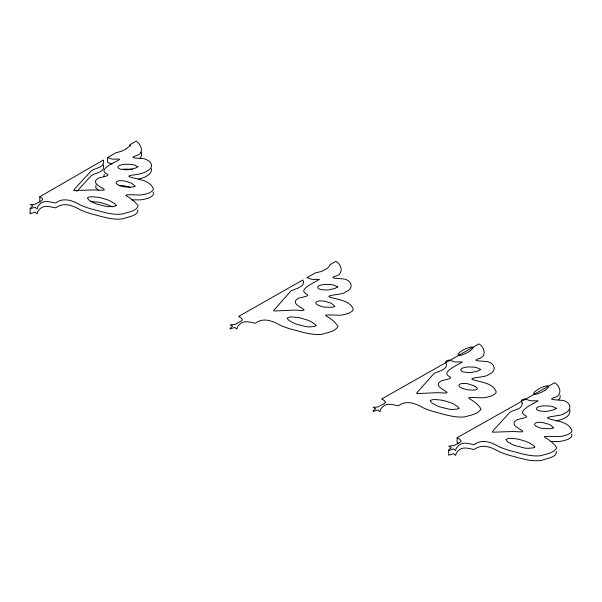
<?xml version="1.0" encoding="UTF-8"?>
<svg xmlns="http://www.w3.org/2000/svg" width="602" height="602" viewBox="0 0 602 602"><rect width="100%" height="100%" fill="white"/><g stroke="black" fill="none" stroke-linecap="round" stroke-linejoin="round"><path stroke-width="0.9" d="M112.138 164.022L107.577 162.442L107.577 157.589L112.138 159.161L119.58 159.078L118.857 160.027L109.519 164.88A53.262 30.747 0 0 0 107.615 166.325C95.327 175.016 119.873 173.685 99.353 177.74A12.981 7.495 0 0 0 97.629 178.726C87.629 185.371 117.24 191.556 96.937 189.961A77.048 44.488 0 0 0 92.136 189.969L73.73 190.571L75.22 188.321L90.255 171.901A8.428 4.869 0 0 0 90.729 171.307C94.537 167.649 105.004 168.154 103.521 160.621A7.954 4.59 0 0 0 103.205 160.109L39.807 196.719A17.33 10.008 0 0 1 41.869 198.156L42.682 199.345A2.002 1.159 0 0 1 42.629 199.661L41.004 201.03A32.297 18.647 0 0 1 39.724 201.768L34.811 204.296L30.393 204.537L32.907 205.997L31.387 207.156A8.684 5.019 0 0 0 30.619 207.788L30.235 208.751L34.939 207.238L37.158 208.924L37.354 207.833A12.552 7.247 0 0 1 38.182 206.05C43.246 198.999 49.221 202.039 55.67 203.002C63.872 196.824 73.06 200.82 80.924 205.282A84.543 48.815 0 0 0 90.94 208.886C101.452 211.392 112.288 215.689 123.244 213.876C128.045 211.866 136.744 211.385 138.159 205.628C128.497 193.603 115.614 194.491 140.07 195.018A25.013 14.44 0 0 0 144.435 194.386L149.477 192.896L152.584 190.796A7.916 4.575 0 0 0 153.382 188.915C150.026 179.968 138.061 179.554 130.122 176.996C126.044 175.799 132.455 175.031 133.734 174.934C138.114 174.347 142.621 173.609 146.497 171.344C157.536 166.137 148.122 157.558 139.656 158.416C136.165 157.95 128.376 158.243 136.406 155.519C144.563 153.638 141.538 144.51 136.157 141.086L130.16 144.548L130.047 145.097A15.283 8.819 0 0 1 126.285 148.649M137.888 209.827C138.212 216.171 127.775 216.652 123.244 218.729C112.288 220.543 101.452 216.253 90.94 213.74A84.543 48.815 0 0 1 80.924 210.143C73.06 205.673 63.872 201.685 55.67 207.856C49.221 206.892 43.246 203.852 38.182 210.911A12.552 7.247 0 0 0 37.354 212.687L37.158 213.778L34.939 212.092L30.943 213.627L30.13 213.529L30.416 212.86M556.406 451.455C556.73 457.798 546.292 458.288 541.762 460.357C530.813 462.178 519.97 457.881 509.458 455.368A84.543 48.815 0 0 1 499.442 451.771C491.578 447.309 482.39 443.313 474.188 449.483C467.739 448.528 461.764 445.48 456.707 452.538A12.552 7.247 0 0 0 455.88 454.322L455.676 455.405L453.457 453.72L448.753 455.24L448.618 450.176L449.137 449.416A8.684 5.019 0 0 1 449.905 448.783C455.594 446.097 441.326 447.166 454.676 445.247M104.402 174.362L103.875 175.746L104.154 176.679M96.011 185.077L95.703 187.463L98.412 190.435M76.808 191.428L90.255 176.755A8.428 4.869 0 0 0 90.729 176.16C94.537 172.503 105.004 173.015 103.521 165.475A7.954 4.59 0 0 0 103.251 165.023M140.04 158.273L141.794 155.188L141.101 152.253M558.558 399.901L560.048 397.99L560.191 395.461M384.181 403.573L385.438 402.437A2.002 1.159 0 0 0 385.491 402.121L384.031 400.428A19.076 11.017 0 0 0 381.683 398.983L478.966 343.862C485.423 347.73 486.687 357.392 477.973 358.83C471.358 361.17 482.21 360.891 484.196 361.403C493.843 360.974 498.78 370.809 488.282 374.67C487.447 377.364 464.91 377.62 473.932 380.05C481.585 382.405 493.061 383.068 496.191 391.691A7.916 4.575 0 0 1 495.393 393.573L492.286 395.672L487.244 397.162A25.013 14.44 0 0 1 482.872 397.794C456.572 397.079 473.556 396.823 481.066 409.029C477.958 414.342 470.132 415.222 464.593 416.923C454.089 417.931 443.809 414.161 433.749 411.663A84.543 48.815 0 0 1 423.733 408.058C415.862 403.596 406.681 399.6 398.479 405.778C392.022 404.815 386.055 401.767 380.991 408.826A12.552 7.247 0 0 0 380.163 410.609L379.967 411.693L377.747 410.007L373.044 411.527L373.421 410.564A8.684 5.019 0 0 1 374.196 409.932L375.708 408.766L373.202 407.313L377.62 407.065L379.215 406.267M126.443 148.739L123.553 150.342A30.988 17.887 0 0 1 120.814 151.493L116.043 152.697L107.577 157.589M544.961 390.374L542.003 392.007A31.146 17.985 0 0 1 539.535 393.046C536.096 395.002 530.528 394.784 536.073 390.698A23.132 13.357 0 0 1 538.248 389.223L539.505 388.531A30.777 17.767 0 0 1 542.786 387.063C543.982 386.544 550.025 384.166 548.166 387.402A18.414 10.633 0 0 1 544.953 390.367M458.491 443.305A19.317 11.152 0 0 0 457.671 442.839L457.129 442.553L457.129 437.699L554.675 382.721C561.139 386.589 562.396 396.251 553.689 397.681C547.067 400.029 557.919 399.751 559.905 400.255C569.552 399.833 574.496 409.661 563.999 413.521C563.156 416.215 540.619 416.471 549.641 418.902C557.302 421.257 568.77 421.919 571.9 430.543A7.916 4.575 0 0 1 571.102 432.424L567.995 434.524L562.953 436.021A25.013 14.44 0 0 1 558.588 436.646C532.281 435.931 549.265 435.682 556.775 447.88C553.667 453.201 545.841 454.081 540.303 455.774C529.798 456.783 519.518 453.013 509.458 450.514A84.543 48.815 0 0 1 499.442 446.917C491.578 442.447 482.39 438.459 474.188 444.63C467.739 443.666 461.764 440.626 456.707 447.685A12.552 7.247 0 0 0 455.88 449.461L455.676 450.552L453.457 448.866L449.792 450.334L448.618 450.176M379.99 405.876L382.533 404.544A28.693 16.57 0 0 0 384.189 403.581M455.18 444.991L458.25 443.396A32.297 18.647 0 0 0 459.529 442.658L461.147 441.289A2.002 1.159 0 0 0 461.2 440.98L459.747 439.287A19.317 11.152 0 0 0 457.671 437.978L457.129 437.699M138.475 179.035C143.66 177.891 152.028 175.257 151.538 168.695M555.766 420.896C561.305 419.933 571.539 416.915 569.748 409.638M118.895 185.755L121.822 185.589A13.297 7.675 0 0 1 124.253 185.762L130.303 187.508M90.503 201.7L97.163 202.024A30.401 17.548 0 0 1 100.918 202.671L107.735 204.755A34.931 20.167 0 0 1 111.37 206.441L112.138 206.862M131.958 199.849L140.07 199.879A25.013 14.44 0 0 0 144.435 199.247L149.477 197.757L152.584 195.658A7.916 4.575 0 0 0 153.382 193.769L153.119 192.407M550.484 441.477L558.588 441.507A25.013 14.44 0 0 0 562.953 440.875L567.995 439.385L571.102 437.285A7.916 4.575 0 0 0 571.9 435.404L571.637 434.034M475.437 386.68C482.036 390.946 470.117 390.134 467.566 389.727A13.372 7.721 0 0 1 465.007 389.185L463.721 388.772A16.57 9.564 0 0 1 461.877 388.019C455.609 385.664 460.372 382.782 464.631 383.504A13.252 7.645 0 0 1 467.882 383.798L473.112 385.423A20.092 11.596 0 0 1 475.437 386.68M130.16 144.548L130.16 146.173M39.807 196.719L39.807 201.572A17.33 10.008 0 0 1 40.379 201.933M30.1 208.548L30.1 213.401M132.56 169.471A20.092 11.596 0 0 0 130.98 169.215L124.223 169.117A13.297 7.675 0 0 0 122.635 169.388M303.521 281.969L303.084 284.377L301.301 286.259L297.967 288.147L291.127 290.736L273.511 310.632L274.911 311.001L292.918 310.158A75.95 43.848 0 0 1 296.733 310.173C317.043 311.798 287.425 305.545 297.426 298.938A12.981 7.495 0 0 1 299.149 297.952C319.67 293.889 295.123 295.228 307.411 286.537A53.262 30.747 0 0 1 309.308 285.092L319.444 279.403L311.934 279.373L306.922 277.657L315.418 272.872L320.911 271.592A31.161 17.992 0 0 0 323.297 270.576L326.231 268.951A17.097 9.865 0 0 0 329.678 265.655L329.941 264.684L335.954 261.298C342.41 265.166 343.674 274.828 334.96 276.258C328.346 278.606 339.197 278.327 341.183 278.831C350.831 278.41 355.774 288.245 345.277 292.098C344.434 294.799 321.897 295.048 330.919 297.478C338.572 299.834 350.048 300.496 353.178 309.127A7.916 4.575 0 0 1 352.381 311.008L349.273 313.108L344.231 314.598A25.013 14.44 0 0 1 339.867 315.23C313.559 314.507 330.543 314.259 338.053 326.465C334.945 331.777 327.119 332.658 321.581 334.351C311.076 335.359 300.797 331.589 290.736 329.091A84.543 48.815 0 0 1 280.72 325.494C272.856 321.024 263.668 317.036 255.466 323.206C249.017 322.243 243.042 319.203 237.978 326.261A12.552 7.247 0 0 0 237.15 328.037L236.955 329.128L234.735 327.443L230.032 328.963L230.415 327.992A8.684 5.019 0 0 1 231.183 327.36L232.703 326.201L230.19 324.749L234.607 324.501L239.521 321.972A28.693 16.57 0 0 0 241.176 321.009L242.425 319.873A2.002 1.159 0 0 0 242.478 319.557L241.026 317.864A19.076 11.017 0 0 0 238.67 316.411L302.783 279.99L303.521 281.969M446.533 364.534L446.097 366.942L444.314 368.823L440.98 370.712L434.14 373.308L416.524 393.196L417.923 393.565L435.931 392.73A75.95 43.848 0 0 1 439.746 392.737C460.048 394.325 430.438 388.147 440.438 381.502A12.981 7.495 0 0 1 442.161 380.517C462.682 376.461 438.136 377.793 450.424 369.101A53.262 30.747 0 0 1 452.32 367.656L462.456 361.975L454.946 361.937L448.987 360.064L446.925 360.568L445.706 361.636A2.19 1.264 0 0 0 445.668 362.314L446.533 364.534M522.243 403.385C522.054 410.218 512.919 409.247 509.247 412.934A8.428 4.869 0 0 1 508.773 413.529L493.738 429.956L492.248 432.198L510.662 431.596A77.048 44.488 0 0 1 515.455 431.589C535.757 433.184 506.147 426.999 516.147 420.362A12.981 7.495 0 0 1 517.87 419.368C538.391 415.312 513.845 416.644 526.133 407.96A53.262 30.747 0 0 1 528.037 406.508L538.165 400.827L530.655 400.789L524.696 398.923L522.634 399.427L521.422 400.488A2.19 1.264 0 0 0 521.377 401.173L522.243 403.385M135.006 186.199L132.425 187.079L124.757 186.951A13.372 7.721 0 0 1 122.198 186.409L120.912 186.003A16.57 9.564 0 0 1 119.076 185.243C112.807 182.888 117.563 180.006 121.822 180.735A13.297 7.675 0 0 1 124.253 180.909L130.303 182.647A20.092 11.596 0 0 1 132.628 183.903L135.006 186.199M334.802 306.41L332.221 307.283L324.553 307.155A13.372 7.721 0 0 1 321.995 306.621L320.708 306.207A16.57 9.564 0 0 1 318.872 305.447C312.596 303.099 317.359 300.21 321.618 300.94A13.252 7.645 0 0 1 324.869 301.233L330.099 302.859A20.092 11.596 0 0 1 332.424 304.115L334.802 306.41M553.524 427.834L550.943 428.707L543.282 428.579A13.372 7.721 0 0 1 540.716 428.045L539.43 427.631A16.57 9.564 0 0 1 537.594 426.871C531.325 424.515 536.081 421.633 540.34 422.363A13.297 7.675 0 0 1 542.778 422.536L548.828 424.275A20.092 11.596 0 0 1 551.154 425.531L553.524 427.834M472.969 347.422L472.45 348.55A18.414 10.633 0 0 1 469.236 351.515L466.294 353.148A31.146 17.985 0 0 1 463.826 354.194C460.387 356.151 454.819 355.932 460.357 351.839A23.132 13.357 0 0 1 462.539 350.364L464.443 349.356A30.958 17.872 0 0 1 467.069 348.204L471.419 346.918L472.969 347.422M137.978 166.701L134.968 168.251L129.121 169.613A13.372 7.721 0 0 1 126.405 169.749L124.938 169.696A16.57 9.564 0 0 1 122.718 169.455C117.33 169.433 115.637 165.633 121.89 164.7A13.297 7.675 0 0 1 124.223 164.263L130.98 164.354A20.092 11.596 0 0 1 134.013 164.925L137.978 166.701M337.775 286.906L334.765 288.463L328.918 289.818A13.372 7.721 0 0 1 326.201 289.961L324.734 289.901A16.57 9.564 0 0 1 322.514 289.667C317.126 289.645 315.433 285.845 321.686 284.912A13.252 7.645 0 0 1 324.847 284.377L330.776 284.565A20.092 11.596 0 0 1 333.801 285.13L337.775 286.906M480.787 369.477L477.777 371.028L471.93 372.382A13.372 7.721 0 0 1 469.214 372.525L467.746 372.465A16.57 9.564 0 0 1 465.527 372.232C460.139 372.209 458.446 368.409 464.699 367.476A13.252 7.645 0 0 1 467.859 366.942L473.789 367.13A20.092 11.596 0 0 1 476.814 367.702L480.787 369.477M556.504 408.329L553.486 409.887L547.639 411.241A13.372 7.721 0 0 1 544.93 411.377L543.456 411.324A16.57 9.564 0 0 1 541.236 411.083C535.848 411.068 534.155 407.268 540.408 406.327A13.297 7.675 0 0 1 542.741 405.891L549.498 405.989A20.092 11.596 0 0 1 552.531 406.553L556.504 408.329M116.178 205.455L114.696 206.275L110.354 206.637A18.436 10.648 0 0 1 106.531 206.501L96.486 203.965A43.464 25.088 0 0 1 93.235 202.543L88.9 200.037L87.343 197.975C89.924 195.808 94.04 197.11 97.163 197.17A30.401 17.548 0 0 1 100.918 197.817L107.735 199.902A34.931 20.167 0 0 1 111.37 201.587L115.042 203.935L116.178 205.455M315.975 325.659L314.492 326.48L310.15 326.848A18.436 10.648 0 0 1 306.328 326.713L296.282 324.169A43.464 25.088 0 0 1 293.023 322.755L288.697 320.249L287.139 318.18C289.72 316.012 293.836 317.314 296.959 317.374A30.401 17.548 0 0 1 300.714 318.022L307.532 320.106A34.931 20.167 0 0 1 311.166 321.792L314.838 324.147L315.975 325.659M458.987 408.231L457.497 409.051L453.163 409.413A18.436 10.648 0 0 1 449.34 409.277L439.294 406.734A43.464 25.088 0 0 1 436.036 405.319L431.709 402.813L430.152 400.751C432.733 398.584 436.849 399.886 439.972 399.946A30.401 17.548 0 0 1 443.727 400.593L450.544 402.678A34.931 20.167 0 0 1 454.179 404.363L457.844 406.711L458.987 408.231M534.696 447.083L533.214 447.903L528.872 448.272A18.436 10.648 0 0 1 525.057 448.136L515.003 445.593A43.464 25.088 0 0 1 511.753 444.171L507.418 441.665L505.868 439.603C508.442 437.436 512.558 438.738 515.681 438.798A30.401 17.548 0 0 1 519.436 439.445L526.253 441.529A34.931 20.167 0 0 1 529.888 443.215L533.56 445.563L534.696 447.083"/></g></svg>
